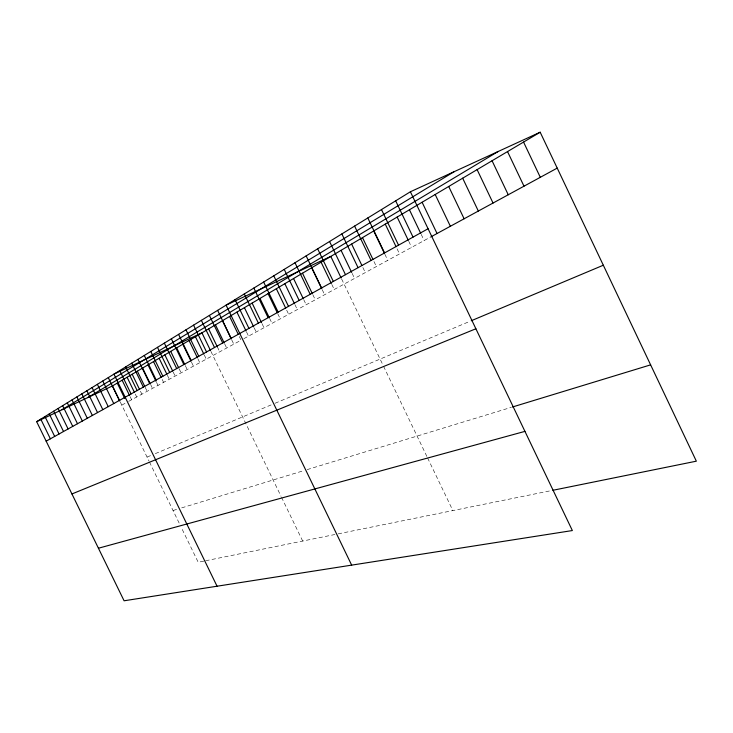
<?xml version="1.0" encoding="UTF-8"?>
<svg xmlns="http://www.w3.org/2000/svg" width="733" height="733" viewBox="0 0 733 733"><rect width="100%" height="100%" fill="white"/><g stroke="black" fill="none" stroke-linecap="round" stroke-linejoin="round"><path stroke-width="0.55" stroke-dasharray="3.67 2.75" d="M121.797 405.111L125.691 402.994M128.66 401.382L241.075 340.194L239.16 336.236M243.869 338.673L431.096 236.759M147.067 457.09L152.18 454.936M155.304 453.626L272.135 404.488M275.067 403.26L470.21 321.191M173.043 510.516L178.394 508.876M181.674 507.877L304.048 470.559M307.118 469.624L511.396 407.319M203.792 561.121L198.203 562.257L181.436 527.769M205.689 560.736L334.944 534.504M338.142 533.862L551.784 490.505M150.531 384.33L152.51 388.398M145.18 387.29L147.131 391.321M140.415 391.202L141.863 394.189M135.257 394.042L136.704 397.002M130.135 396.672L131.638 399.76M120.322 402.087L148.991 461.048M149.477 462.037L179.466 523.71M224.719 343.997L226.671 348.028M217.307 346.828L219.717 351.813M210.921 351.391L281.023 496.287M281.518 497.304L302.683 541.055M204.296 355.056L206.275 359.133M197.818 358.639L199.77 362.67M191.487 362.148L193.411 366.134M185.284 365.575L187.19 369.514M179.127 368.745L181.106 372.831M173.18 372.034L175.141 376.075M167.371 375.25L169.305 379.254M162.149 379.392L163.587 382.36M156.496 382.324L157.989 385.411M303.746 299.705L306.174 304.754M294.904 304.598L297.305 309.583M286.685 310.196L288.665 314.292M277.798 313.825L280.235 318.873M269.607 318.36L272.016 323.354M262.011 323.61L263.99 327.715M254.214 327.917L256.165 331.976M246.6 332.131L248.533 336.135M231.811 340.075L233.79 344.153M384.871 254.259L387.784 260.334M373.986 261.553L376.377 266.546M362.862 267.481L365.3 272.566M352.142 273.409L354.543 278.421M341.633 278.989L383.066 365.254M383.561 366.28L427.119 456.961M427.605 457.96L452.875 510.58M331.802 284.422L334.23 289.48M322.227 289.718L324.627 294.712M312.817 294.684L315.282 299.797M421.209 234.386L424.15 240.534M408.757 241.285L411.653 247.342M397.075 248.799L399.54 253.939"/><path stroke-width="1.1" d="M410.398 191.771L572.354 530.555L124.088 600.785L36.65 421.677L410.398 191.771L540.175 132.215L696.35 461.176L552.838 490.295M61.948 409.747L454.112 171.705M87.722 397.598L498.229 151.465M36.65 421.677L112.47 385.934L540.175 132.215M46.161 441.165L428.072 228.742M431.096 236.759L557.217 168.104M471.255 320.752L603.323 265.218M71.935 493.96L475.882 328.769M512.477 406.989L650.629 364.86M98.433 548.229L524.938 431.38M62.653 405.679L72.741 426.386M58.099 408.483L68.087 428.97M53.637 411.231L63.524 431.508M49.258 413.916L59.052 433.991M44.979 416.555L54.673 436.428M40.773 419.139L50.375 438.82M142.623 368.039L150.036 383.304M137.932 359.372L149.688 383.579M137.346 371.173L144.685 386.282M131.729 363.192L143.347 387.116M132.178 374.242L139.444 389.205M125.664 366.921L137.144 390.561M127.102 377.248L134.304 392.063M119.745 370.568L131.097 393.923M122.127 380.198L129.631 395.637M217.05 586.217L113.954 374.123L201.951 332.846L210.426 350.365M117.253 383.093L124.683 398.386M112.47 385.934L119.836 401.079M108.301 377.605L119.397 400.429M102.776 381.004L113.752 403.571M97.37 384.33L108.227 406.65M92.083 387.583L102.822 409.646M86.906 390.762L97.535 412.587M81.849 393.868L92.367 415.464M76.901 396.919L87.3 418.286M72.045 399.897L82.343 421.035M67.299 402.82L77.496 423.738M215.456 324.838L224.234 342.989M209.381 315.428L222.704 342.971M208.63 328.888L217.307 346.828M201.364 320.348L214.512 347.524M193.567 325.15L206.541 351.959M195.427 336.722L203.811 354.039M185.971 329.823L198.78 356.275M189.041 340.506L197.333 357.631M178.577 334.376L191.221 360.48M182.792 344.208L191.001 361.149M176.69 347.836L184.808 364.594M171.366 338.802L183.855 364.576M170.707 351.382L178.632 367.728M164.348 343.126L176.68 368.571M164.852 354.854L172.695 371.026M157.494 347.341L169.68 372.465M159.125 358.254L166.886 374.251M150.815 351.446L162.854 376.267M153.509 361.58L161.196 377.413M144.3 355.459L156.193 379.969M148.011 364.842L156.001 381.297M293.548 278.513L303.26 298.697M284.221 269.387L299.174 300.438M284.835 283.68L294.428 303.609M273.776 275.81L288.5 306.376M276.341 288.72L285.705 308.153M263.651 282.04L278.155 312.13M268.067 293.631L277.312 312.817M259.986 298.423L269.13 317.371M253.829 288.078L268.122 317.71M252.115 303.096L261.516 322.584M244.3 293.942L258.382 323.125M244.428 307.649L253.719 326.909M235.055 299.632L248.936 328.375M236.924 312.102L246.114 331.124M351.666 565.134L226.085 305.148L330.794 256.422L341.138 277.963M229.603 316.445L238.207 334.257M217.619 310.361L231.115 338.298M222.447 320.688L231.326 339.058M367.81 217.967L384.568 252.94M373.711 230.959L384.385 253.242M362.505 237.611L373.033 259.555M354.607 226.085L371.081 260.444M351.629 244.062L361.882 265.447M341.862 233.928L358.061 267.682M341.056 250.329L351.657 272.401M329.557 241.496L345.49 274.683M317.655 248.817L333.332 281.445M321.1 262.167L331.316 283.414M306.147 255.899L321.567 287.977M311.672 267.765L321.75 288.72M302.491 273.207L312.331 293.658M295.005 262.753L310.187 294.309M448.706 186.475L464.117 218.782M435.191 194.492L450.364 226.268M422.107 202.253L437.051 233.515M409.435 209.766L420.724 233.36M395.673 200.824L413.036 237.107M397.158 217.05L408.272 240.277M381.49 209.556L398.541 245.17M385.256 224.115L396.086 246.737M523.564 142.074L540.303 177.313M507.529 151.584L523.994 186.191M492.063 160.756L508.244 194.767M477.11 169.625L493.034 203.041M462.67 178.192L478.337 211.049"/></g></svg>
